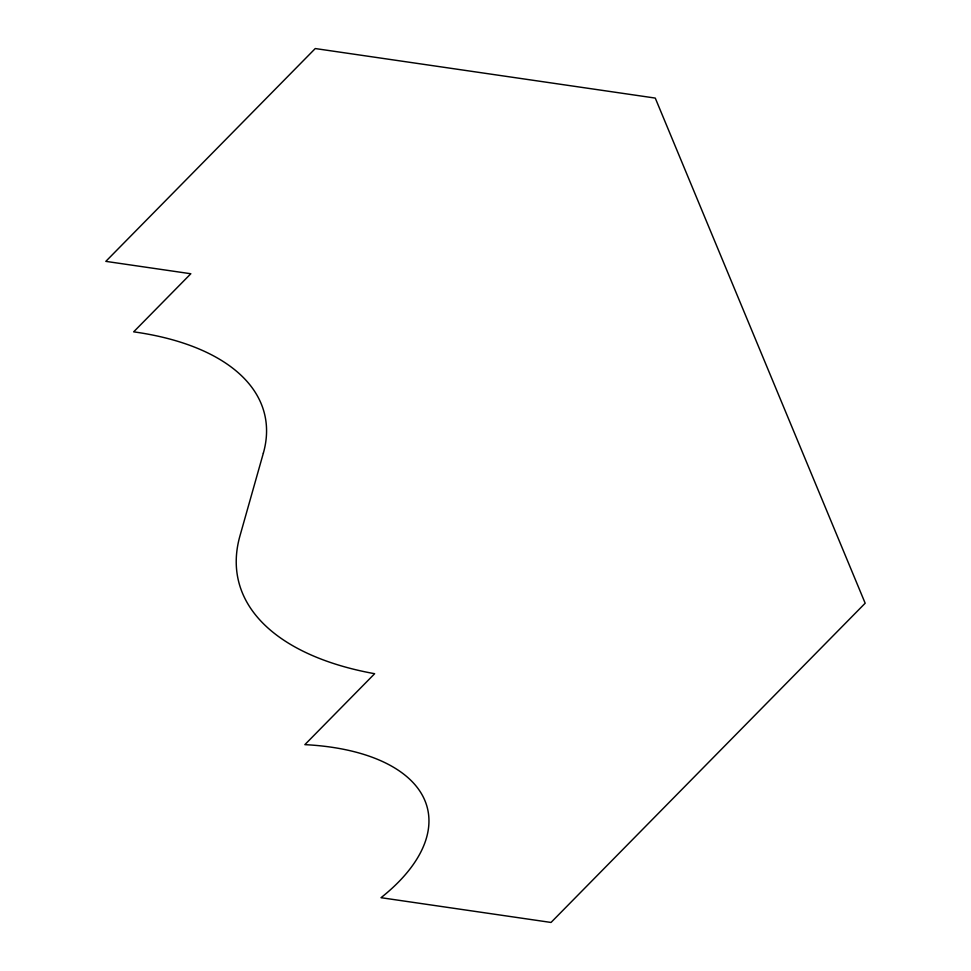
<?xml version="1.0" encoding="UTF-8"?>
<svg xmlns="http://www.w3.org/2000/svg" width="971" height="971" viewBox="0 0 971 971"><rect width="100%" height="100%" fill="white"/><g stroke="black" fill="none" stroke-linecap="round" stroke-linejoin="round"><path stroke-width="1.46" d="M263.347 453.166L239.946 535.931A324.059 161.538 -13.2 0 0 374.66 673.704L304.858 744.648A209.542 104.455 -13.2 0 1 381.02 897.69L551.03 922.45L865.173 603.222L655.267 98.083L315.259 48.55L105.827 261.369L190.826 273.749L133.67 331.839A280.473 139.812 -13.2 0 1 263.347 453.166"/></g></svg>
